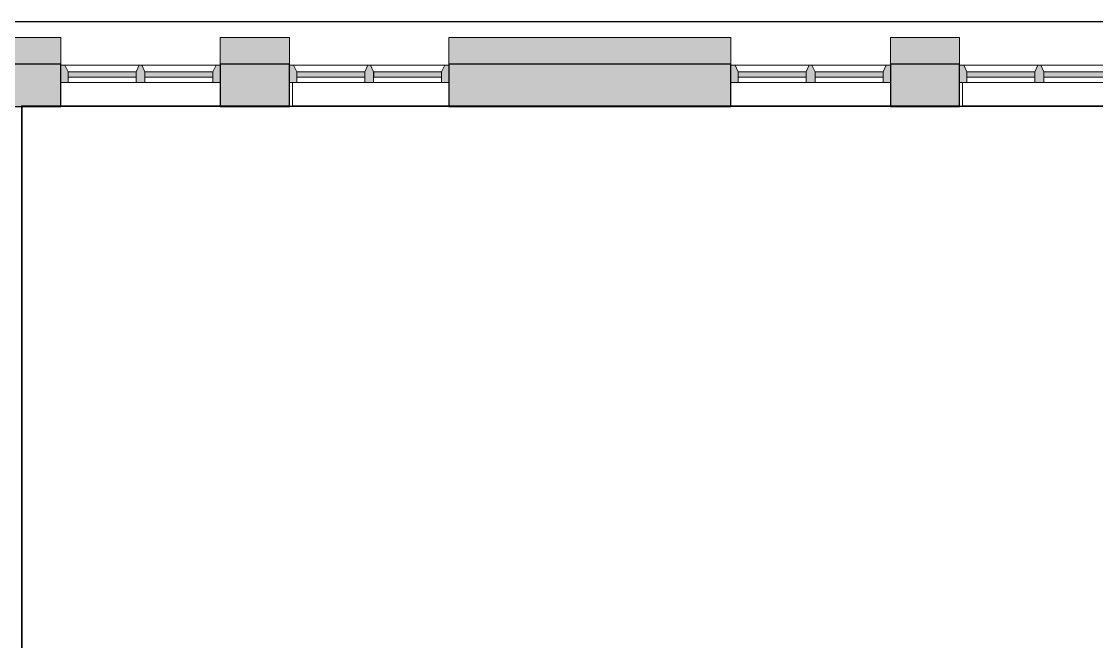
# Model space of a CAD drawing. Header units: inches. Extents: x -3640 to -1418, y -3630 to 137.
# Drawn here: x -2626.3 to -2424.1, y -2725.2 to -2608.6 of the extents above; entities that cross this region are included whole.
import ezdxf

# ---------------------------------------------------------------- set-up
doc = ezdxf.new("R2010")
doc.units = ezdxf.units.IN
doc.header["$MEASUREMENT"] = 0
for name, color, linetype, lineweight in [('A-GLAZ-CURT', 52, 'Continuous', 13), ('A-GLAZ-CWMG', 51, 'Continuous', 13), ('A-WALL', 113, 'Continuous', 13), ('A-WALL-PATT', 111, 'Continuous', 13), ('I-WALL', 2, 'Continuous', 13), ('L-SITE-WALL', 31, 'Continuous', 13), ('Q-CASE', 31, 'Continuous', 13)]:
    doc.layers.add(name, color=color, linetype=linetype, lineweight=lineweight)

# ---------------------------------------------------------------- blocks, each defined once
blk = doc.blocks.new('15830016-STRUCT_MARTINEZ-MOORE_CENTRAL_v2018_rvt-1-DIMENSION PLAN - LEVEL 1 _567_ - 2__ - CAD')
at = {"layer": 'A-WALL-PATT', "lineweight": 20}
h = blk.add_hatch(color=10, dxfattribs=at)
h.paths.add_polyline_path([(-2637.9, -2624.64), (-2618.9, -2624.64), (-2618.9, -2616.64), (-2671.9, -2616.64), (-2671.9, -2624.64), (-2652.9, -2624.64)], flags=0)
h.paths.add_polyline_path([(-2210.9, -2624.64), (-2197.9, -2624.64), (-2197.9, -2616.64), (-2210.9, -2616.64)], flags=0)
h.paths.add_polyline_path([(-2852.4, -2624.64), (-2839.4, -2624.64), (-2839.4, -2616.64), (-2852.4, -2616.64)], flags=0)
h.paths.add_polyline_path([(-2799.4, -2624.64), (-2744.9, -2624.64), (-2744.9, -2616.64), (-2799.4, -2616.64)], flags=0)
h.paths.add_polyline_path([(-2167.9, -2624.64), (-2114.9, -2624.64), (-2114.9, -2616.64), (-2167.9, -2616.64)], flags=0)
h.paths.add_polyline_path([(-2293.9, -2624.64), (-2240.9, -2624.64), (-2240.9, -2616.64), (-2293.9, -2616.64)], flags=0)
h.paths.add_polyline_path([(-2714.9, -2624.64), (-2701.9, -2624.64), (-2701.9, -2616.64), (-2714.9, -2616.64)], flags=0)
h.paths.add_polyline_path([(-2545.9, -2624.64), (-2492.9, -2624.64), (-2492.9, -2616.64), (-2545.9, -2616.64)], flags=0)
h.paths.add_polyline_path([(-2323.9, -2624.64), (-2323.9, -2616.64), (-2336.9, -2616.64), (-2336.9, -2624.64)], flags=0)
h.paths.add_polyline_path([(-2588.9, -2624.64), (-2575.9, -2624.64), (-2575.9, -2616.64), (-2588.9, -2616.64)], flags=0)
h.paths.add_polyline_path([(-2366.9, -2624.64), (-2366.9, -2616.64), (-2419.9, -2616.64), (-2419.9, -2624.64), (-2376.44, -2624.64)], flags=0)
h.paths.add_polyline_path([(-2041.9, -2624.64), (-1988.9, -2624.64), (-1988.9, -2616.64), (-2041.9, -2616.64)], flags=0)
h.paths.add_polyline_path([(-2462.9, -2624.64), (-2449.9, -2624.64), (-2449.9, -2616.64), (-2462.9, -2616.64)], flags=0)
h.paths.add_polyline_path([(-1956.34, -2624.64), (-1945.9, -2624.64), (-1945.9, -2616.64), (-1958.9, -2616.64), (-1958.9, -2624.64)], flags=0)
h.paths.add_polyline_path([(-1896.9, -2624.64), (-1862.9, -2624.64), (-1862.9, -2616.64), (-1915.9, -2616.64), (-1915.9, -2624.64)], flags=0)
h.paths.add_polyline_path([(-1832.9, -2624.64), (-1819.9, -2624.64), (-1819.9, -2616.64), (-1832.9, -2616.64), (-1832.9, -2620.28)], flags=0)
h.paths.add_polyline_path([(-1789.9, -2624.64), (-1736.59, -2624.64), (-1736.59, -2616.64), (-1789.9, -2616.64)], flags=0)
h.paths.add_polyline_path([(-1694.4, -2624.64), (-1694.4, -2624.64), (-1694.4, -2616.64)], flags=0)
at = {"layer": 'A-WALL', "color": 253, "lineweight": 25}
for p, q in [((-2799.4, -2608.64), (-2111.4, -2608.64)), ((-2588.9, -2624.64), (-2618.9, -2624.64)), ((-2545.9, -2624.64), (-2575.9, -2624.64)), ((-2462.9, -2624.64), (-2492.9, -2624.64)), ((-2419.9, -2624.64), (-2449.9, -2624.64))]:
    blk.add_line(p, q, dxfattribs=at)
at = {"layer": 'L-SITE-WALL', "color": 253, "lineweight": 25}
for p, q in [((-2618.9, -2616.64), (-2671.9, -2616.64)), ((-2618.9, -2624.64), (-2618.9, -2616.64)), ((-2575.9, -2616.64), (-2588.9, -2616.64)), ((-2588.9, -2616.64), (-2588.9, -2624.64)), ((-2575.9, -2624.64), (-2575.9, -2616.64)), ((-2492.9, -2616.64), (-2545.9, -2616.64)), ((-2545.9, -2616.64), (-2545.9, -2624.64)), ((-2492.9, -2624.64), (-2492.9, -2616.64)), ((-2449.9, -2616.64), (-2462.9, -2616.64)), ((-2462.9, -2616.64), (-2462.9, -2624.64)), ((-2449.9, -2624.64), (-2449.9, -2616.64)), ((-2637.9, -2624.64), (-2618.9, -2624.64)), ((-2588.9, -2624.64), (-2575.9, -2624.64)), ((-2545.9, -2624.64), (-2492.9, -2624.64)), ((-2462.9, -2624.64), (-2449.9, -2624.64))]:
    blk.add_line(p, q, dxfattribs=at)
blk = doc.blocks.new('Basic Wall _ B6-7 1_4_-BSALS - ___-3569003-DIMENSION PLAN - LEVEL 1 _567_ - 2__ - CAD')
at = {"layer": 'I-WALL', "lineweight": 20}
for p, q in [((-2626.15, -2765.27), (-2626.15, -2624.64)), ((-2626.15, -2834.27), (-2626.15, -2769.64)), ((-2626.15, -2834.27), (-2626.27, -2834.39))]:
    blk.add_line(p, q, dxfattribs=at)
blk = doc.blocks.new('System Panel - Winco Glass-383180-DIMENSION PLAN - LEVEL 1 _567_ - 2__ - CAD')
at = {"layer": 'A-GLAZ-CURT', "lineweight": 9}
blk.add_hatch(color=90, dxfattribs=at).paths.add_polyline_path([(6.390625, -1), (6.390625, 0), (-6.390625, 0), (-6.390625, -1)], flags=0)
at = {"layer": 'A-GLAZ-CURT', "lineweight": 20}
for p, q in [((6.390625, 0), (-6.390625, 0)), ((-6.390625, 0), (-6.390625, -1)), ((6.390625, -1), (6.390625, 0)), ((-6.390625, -1), (6.390625, -1))]:
    blk.add_line(p, q, dxfattribs=at)
blk = doc.blocks.new('Rectangular Mullion - Winco Accent Full_Left-383181-DIMENSION PLAN - LEVEL 1 _567_ - 2__ - CAD')
at = {"layer": 'A-GLAZ-CWMG', "lineweight": 9}
blk.add_hatch(color=90, dxfattribs=at).paths.add_polyline_path([(-1.38, 2), (0, 2), (0, -1.25), (-0.79, -1.25), (-1.38, 0)], flags=0)
at = {"layer": 'A-GLAZ-CWMG', "lineweight": 20}
for p, q in [((-1.38, 0), (-1.38, 2)), ((-1.38, 2), (0, 2)), ((-0.79, -1.25), (-1.38, 0)), ((0, 2), (0, -1.25)), ((0, -1.25), (-0.79, -1.25))]:
    blk.add_line(p, q, dxfattribs=at)
blk = doc.blocks.new('Rectangular Mullion - Winco Accent Full_Right-V4-DIMENSION PLAN - LEVEL 1 _567_ - 2__ - CAD')
at = {"layer": 'A-GLAZ-CWMG', "lineweight": 9}
for p, q in [((-2604.16, -2616.83), (-2618.1, -2616.83)), ((-2617.52, -2620.08), (-2618.9, -2620.08)), ((-2604.74, -2620.08), (-2617.52, -2620.08)), ((-2603.9, -2620.08), (-2604.74, -2620.08))]:
    blk.add_line(p, q, dxfattribs=at)
blk = doc.blocks.new('Rectangular Mullion - Winco Accent Full_Right-383189-DIMENSION PLAN - LEVEL 1 _567_ - 2__ - CAD')
at = {"layer": 'A-GLAZ-CWMG', "lineweight": 9}
blk.add_hatch(color=90, dxfattribs=at).paths.add_polyline_path([(-1.38, 2), (-1.38, 0), (-0.79, -1.25), (0, -1.25), (0, 2)], flags=0)
at = {"layer": 'A-GLAZ-CWMG', "lineweight": 20}
for p, q in [((0, 2), (-1.38, 2)), ((-1.38, 2), (-1.38, 0)), ((-1.38, 0), (-0.79, -1.25)), ((0, -1.25), (0, 2)), ((-0.79, -1.25), (0, -1.25))]:
    blk.add_line(p, q, dxfattribs=at)
blk = doc.blocks.new('Rectangular Mullion - Winco Accent Full_Right-V3-DIMENSION PLAN - LEVEL 1 _567_ - 2__ - CAD')
at = {"layer": 'A-GLAZ-CWMG', "lineweight": 9}
for p, q in [((-2687.16, -2616.83), (-2701.1, -2616.83)), ((-2701.32, -2620.08), (-2701.9, -2620.08)), ((-2700.52, -2620.08), (-2701.32, -2620.08)), ((-2687.74, -2620.08), (-2700.52, -2620.08)), ((-2686.9, -2620.08), (-2687.74, -2620.08))]:
    blk.add_line(p, q, dxfattribs=at)
blk = doc.blocks.new('Rectangular Mullion - Winco Accent Full_Right-383184-DIMENSION PLAN - LEVEL 1 _567_ - 2__ - CAD')
at = {"layer": 'A-GLAZ-CWMG', "lineweight": 9}
for p, q in [((-2730.16, -2616.83), (-2744.1, -2616.83)), ((-2743.52, -2620.08), (-2744.9, -2620.08)), ((-2730.74, -2620.08), (-2743.52, -2620.08)), ((-2729.9, -2620.08), (-2730.74, -2620.08))]:
    blk.add_line(p, q, dxfattribs=at)
blk = doc.blocks.new('Rectangular Mullion - Winco Accent Full_Right-V5-DIMENSION PLAN - LEVEL 1 _567_ - 2__ - CAD')
at = {"layer": 'A-GLAZ-CWMG', "lineweight": 9}
for p, q in [((-2435.16, -2616.83), (-2449.1, -2616.83)), ((-2449.32, -2620.08), (-2449.9, -2620.08)), ((-2448.52, -2620.08), (-2449.32, -2620.08)), ((-2435.74, -2620.08), (-2448.52, -2620.08)), ((-2434.9, -2620.08), (-2435.74, -2620.08))]:
    blk.add_line(p, q, dxfattribs=at)
blk = doc.blocks.new('Rectangular Mullion - Winco Accent Full_Right-384199-DIMENSION PLAN - LEVEL 1 _567_ - 2__ - CAD')
at = {"layer": 'A-GLAZ-CWMG', "lineweight": 9}
for p, q in [((-2715.69, -2616.83), (-2729.63, -2616.83)), ((-2729.05, -2620.08), (-2729.9, -2620.08)), ((-2716.27, -2620.08), (-2729.05, -2620.08)), ((-2714.9, -2620.08), (-2716.27, -2620.08))]:
    blk.add_line(p, q, dxfattribs=at)
blk = doc.blocks.new('Rectangular Mullion - Winco Accent Full-384202-DIMENSION PLAN - LEVEL 1 _567_ - 2__ - CAD')
at = {"layer": 'A-GLAZ-CWMG', "lineweight": 9}
blk.add_hatch(color=90, dxfattribs=at).paths.add_polyline_path([(0.84, 2), (0.84, 0), (0.26, -1.25), (-0.26, -1.25), (-0.84, 0), (-0.84, 2)], flags=0)
at = {"layer": 'A-GLAZ-CWMG', "lineweight": 20}
for p, q in [((-0.84, 2), (0.84, 2)), ((-0.84, 0), (-0.84, 2)), ((-0.26, -1.25), (-0.84, 0)), ((0.84, 0), (0.26, -1.25)), ((0.84, 2), (0.84, 0)), ((0.26, -1.25), (-0.26, -1.25))]:
    blk.add_line(p, q, dxfattribs=at)
blk = doc.blocks.new('Casework 99 - Casework 20-552580-DIMENSION PLAN - LEVEL 1 _567_ - 2__ - CAD')
at = {"layer": 'Q-CASE', "lineweight": 20}
for p, q in [((-2763.9, -3432), (-2763.9, -3436.43)), ((-2763.9, -3436.43), (-2763.9, -3432)), ((-2763.9, -3432), (-2763.1, -3432)), ((-2750.32, -3432), (-2763.1, -3432)), ((-2763.1, -3432), (-2750.32, -3432)), ((-2750.32, -3432), (-2748.63, -3432)), ((-2735.85, -3432), (-2748.63, -3432)), ((-2748.63, -3432), (-2735.85, -3432)), ((-2735.85, -3432), (-2734.47, -3432)), ((-2763.9, -3436.43), (-2734.47, -3436.43)), ((-2734.47, -3436.43), (-2763.9, -3436.43))]:
    blk.add_line(p, q, dxfattribs=at)
blk = doc.blocks.new('Casework 100 - Casework 20-552592-DIMENSION PLAN - LEVEL 1 _567_ - 2__ - CAD')
at = {"layer": 'Q-CASE', "lineweight": 20}
for p, q in [((-2770.19, -3432.64), (-2768.82, -3432.64)), ((-2756.03, -3432.64), (-2768.82, -3432.64)), ((-2768.82, -3432.64), (-2756.03, -3432.64)), ((-2756.03, -3432.64), (-2754.35, -3432.64)), ((-2741.57, -3432.64), (-2754.35, -3432.64)), ((-2754.35, -3432.64), (-2741.57, -3432.64)), ((-2741.57, -3432.64), (-2740.19, -3432.64)), ((-2770.19, -3437.08), (-2740.19, -3437.08)), ((-2740.19, -3437.08), (-2770.19, -3437.08))]:
    blk.add_line(p, q, dxfattribs=at)
blk = doc.blocks.new('Casework 101 - Casework 20-552604-DIMENSION PLAN - LEVEL 1 _567_ - 2__ - CAD')
at = {"layer": 'Q-CASE', "lineweight": 20}
for p, q in [((-2763.9, -3432), (-2763.9, -3436.43)), ((-2763.9, -3436.43), (-2763.9, -3432)), ((-2763.9, -3432), (-2763.1, -3432)), ((-2750.32, -3432), (-2763.1, -3432)), ((-2763.1, -3432), (-2750.32, -3432)), ((-2750.32, -3432), (-2748.63, -3432)), ((-2735.85, -3432), (-2748.63, -3432)), ((-2748.63, -3432), (-2735.85, -3432)), ((-2735.85, -3432), (-2734.47, -3432)), ((-2763.9, -3436.43), (-2734.47, -3436.43)), ((-2734.47, -3436.43), (-2763.9, -3436.43))]:
    blk.add_line(p, q, dxfattribs=at)
blk = doc.blocks.new('Casework 102 - Casework 20-552616-DIMENSION PLAN - LEVEL 1 _567_ - 2__ - CAD')
at = {"layer": 'Q-CASE', "lineweight": 20}
for p, q in [((-2770.19, -3432.64), (-2768.82, -3432.64)), ((-2756.03, -3432.64), (-2768.82, -3432.64)), ((-2768.82, -3432.64), (-2756.03, -3432.64)), ((-2756.03, -3432.64), (-2754.35, -3432.64)), ((-2741.57, -3432.64), (-2754.35, -3432.64)), ((-2754.35, -3432.64), (-2741.57, -3432.64)), ((-2741.57, -3432.64), (-2740.19, -3432.64)), ((-2770.19, -3437.08), (-2740.19, -3437.08)), ((-2740.19, -3437.08), (-2770.19, -3437.08))]:
    blk.add_line(p, q, dxfattribs=at)

msp = doc.modelspace()

# ---------------------------------------------------------------- block references
at = {"lineweight": 5}
msp.add_blockref('15830016-STRUCT_MARTINEZ-MOORE_CENTRAL_v2018_rvt-1-DIMENSION PLAN - LEVEL 1 _567_ - 2__ - CAD', (0, 0), dxfattribs=at)

# ---------------------------------------------------------------- next in the draw order: hatches: boundary and pattern name
at = {"layer": 'A-WALL-PATT', "lineweight": 20}
h = msp.add_hatch(color=10, dxfattribs=at)
h.paths.add_polyline_path([(-2839.4, -2624.52), (-2839.4, -2611.64), (-2865.27, -2611.64), (-2865.27, -2624.52)], flags=0)
h.paths.add_polyline_path([(-2626.27, -2624.52), (-2618.9, -2624.52), (-2618.9, -2611.64), (-2671.9, -2611.64), (-2671.9, -2624.52), (-2633.52, -2624.52)], flags=0)
h.paths.add_polyline_path([(-2545.9, -2624.52), (-2492.9, -2624.52), (-2492.9, -2611.64), (-2545.9, -2611.64)], flags=0)
h.paths.add_polyline_path([(-1769.9, -2624.52), (-1769.9, -2611.64), (-1789.9, -2611.64), (-1789.9, -2624.52)], flags=0)
h.paths.add_polyline_path([(-2588.9, -2624.52), (-2575.9, -2624.52), (-2575.9, -2611.64), (-2588.9, -2611.64)], flags=0)
h.paths.add_polyline_path([(-2701.9, -2624.52), (-2701.9, -2611.64), (-2714.9, -2611.64), (-2714.9, -2624.52)], flags=0)
h.paths.add_polyline_path([(-1819.9, -2624.52), (-1819.9, -2611.64), (-1832.9, -2611.64), (-1832.9, -2624.52)], flags=0)
h.paths.add_polyline_path([(-2462.9, -2624.52), (-2449.9, -2624.52), (-2449.9, -2611.64), (-2462.9, -2611.64)], flags=0)
h.paths.add_polyline_path([(-1879.96, -2624.52), (-1862.9, -2624.52), (-1862.9, -2611.64), (-1915.9, -2611.64), (-1915.9, -2624.52)], flags=0)
h.paths.add_polyline_path([(-2744.9, -2624.52), (-2744.9, -2611.64), (-2799.4, -2611.64), (-2799.4, -2624.52), (-2758.35, -2624.52)], flags=0)
h.paths.add_polyline_path([(-2419.9, -2624.52), (-2366.9, -2624.52), (-2366.9, -2611.64), (-2419.9, -2611.64)], flags=0)
h.paths.add_polyline_path([(-1956.34, -2624.52), (-1945.9, -2624.52), (-1945.9, -2611.64), (-1958.9, -2611.64), (-1958.9, -2624.52)], flags=0)
h.paths.add_polyline_path([(-1988.9, -2624.52), (-1988.9, -2611.64), (-2041.9, -2611.64), (-2041.9, -2624.52), (-1994.53, -2624.52)], flags=0)
h.paths.add_polyline_path([(-2336.9, -2624.52), (-2323.9, -2624.52), (-2323.9, -2611.64), (-2336.9, -2611.64)], flags=0)
h.paths.add_polyline_path([(-2147.3, -2624.52), (-2114.9, -2624.52), (-2114.9, -2611.64), (-2167.9, -2611.64), (-2167.9, -2624.52)], flags=0)
h.paths.add_polyline_path([(-2197.9, -2624.52), (-2197.9, -2611.64), (-2210.9, -2611.64), (-2210.9, -2624.52)], flags=0)
h.paths.add_polyline_path([(-2293.9, -2624.52), (-2240.9, -2624.52), (-2240.9, -2611.64), (-2293.9, -2611.64)], flags=0)

# ---------------------------------------------------------------- next in the draw order: linework, layer by layer
at = {"layer": 'A-WALL', "lineweight": 20}
for p, q in [((-2618.9, -2611.64), (-2671.9, -2611.64)), ((-2618.9, -2624.52), (-2618.9, -2611.64)), ((-2575.9, -2611.64), (-2588.9, -2611.64)), ((-2588.9, -2611.64), (-2588.9, -2624.52)), ((-2575.9, -2624.52), (-2575.9, -2611.64)), ((-2492.9, -2611.64), (-2545.9, -2611.64)), ((-2545.9, -2611.64), (-2545.9, -2624.52)), ((-2492.9, -2624.52), (-2492.9, -2611.64)), ((-2449.9, -2611.64), (-2462.9, -2611.64)), ((-2462.9, -2611.64), (-2462.9, -2624.52)), ((-2449.9, -2624.52), (-2449.9, -2611.64)), ((-2626.27, -2624.52), (-2618.9, -2624.52)), ((-2588.9, -2624.52), (-2575.9, -2624.52)), ((-2545.9, -2624.52), (-2492.9, -2624.52)), ((-2462.9, -2624.52), (-2449.9, -2624.52))]:
    msp.add_line(p, q, dxfattribs=at)
at = {"layer": 'I-WALL', "lineweight": 20}
msp.add_line((-2626.27, -2765.39), (-2626.27, -2624.52), dxfattribs=at)

# ---------------------------------------------------------------- next in the draw order: block references
at = {"layer": 'A-GLAZ-CURT', "lineweight": 9}
for p in [(-2611.13, -2618.08), (-2596.66, -2618.08), (-2568.13, -2618.08), (-2553.66, -2618.08), (-2485.13, -2618.08), (-2470.66, -2618.08), (-2442.13, -2618.08), (-2427.66, -2618.08)]:
    msp.add_blockref('System Panel - Winco Glass-383180-DIMENSION PLAN - LEVEL 1 _567_ - 2__ - CAD', p, dxfattribs=at)
at = {"layer": 'A-GLAZ-CWMG', "lineweight": 9}
for name, p in [('Rectangular Mullion - Winco Accent Full_Right-V4-DIMENSION PLAN - LEVEL 1 _567_ - 2__ - CAD', (0, 0)), ('Rectangular Mullion - Winco Accent Full_Right-384199-DIMENSION PLAN - LEVEL 1 _567_ - 2__ - CAD', (126, 0)), ('Rectangular Mullion - Winco Accent Full_Right-V3-DIMENSION PLAN - LEVEL 1 _567_ - 2__ - CAD', (126, 0)), ('Rectangular Mullion - Winco Accent Full_Right-384199-DIMENSION PLAN - LEVEL 1 _567_ - 2__ - CAD', (169, 0)), ('Rectangular Mullion - Winco Accent Full_Right-383184-DIMENSION PLAN - LEVEL 1 _567_ - 2__ - CAD', (252, 0)), ('Rectangular Mullion - Winco Accent Full_Right-384199-DIMENSION PLAN - LEVEL 1 _567_ - 2__ - CAD', (252, 0)), ('Rectangular Mullion - Winco Accent Full_Right-V5-DIMENSION PLAN - LEVEL 1 _567_ - 2__ - CAD', (0, 0)), ('Rectangular Mullion - Winco Accent Full_Right-384199-DIMENSION PLAN - LEVEL 1 _567_ - 2__ - CAD', (295, 0))]:
    msp.add_blockref(name, p, dxfattribs=at)
at = {"layer": 'A-GLAZ-CWMG', "lineweight": 9, "rotation": 180}
for p in [(-2618.9, -2618.08), (-2575.9, -2618.08), (-2492.9, -2618.08), (-2449.9, -2618.08)]:
    msp.add_blockref('Rectangular Mullion - Winco Accent Full_Right-383189-DIMENSION PLAN - LEVEL 1 _567_ - 2__ - CAD', p, dxfattribs=at)
at = {"layer": 'A-GLAZ-CWMG', "lineweight": 9, "extrusion": (0, 0, -1), "rotation": 180}
for name, p in [('Rectangular Mullion - Winco Accent Full-384202-DIMENSION PLAN - LEVEL 1 _567_ - 2__ - CAD', (2603.9, -2618.08)), ('Rectangular Mullion - Winco Accent Full_Left-383181-DIMENSION PLAN - LEVEL 1 _567_ - 2__ - CAD', (2588.9, -2618.08)), ('Rectangular Mullion - Winco Accent Full-384202-DIMENSION PLAN - LEVEL 1 _567_ - 2__ - CAD', (2560.9, -2618.08)), ('Rectangular Mullion - Winco Accent Full_Left-383181-DIMENSION PLAN - LEVEL 1 _567_ - 2__ - CAD', (2545.9, -2618.08)), ('Rectangular Mullion - Winco Accent Full-384202-DIMENSION PLAN - LEVEL 1 _567_ - 2__ - CAD', (2477.9, -2618.08)), ('Rectangular Mullion - Winco Accent Full_Left-383181-DIMENSION PLAN - LEVEL 1 _567_ - 2__ - CAD', (2462.9, -2618.08)), ('Rectangular Mullion - Winco Accent Full-384202-DIMENSION PLAN - LEVEL 1 _567_ - 2__ - CAD', (2434.9, -2618.08))]:
    msp.add_blockref(name, p, dxfattribs=at)
at = {"layer": 'I-WALL', "lineweight": 20}
msp.add_blockref('Basic Wall _ B6-7 1_4_-BSALS - ___-3569003-DIMENSION PLAN - LEVEL 1 _567_ - 2__ - CAD', (0, 0), dxfattribs=at)
at = {"layer": 'Q-CASE', "lineweight": 20}
for name, p in [('Casework 102 - Casework 20-552616-DIMENSION PLAN - LEVEL 1 _567_ - 2__ - CAD', (151.3, 812.56)), ('Casework 101 - Casework 20-552604-DIMENSION PLAN - LEVEL 1 _567_ - 2__ - CAD', (188.58, 811.92)), ('Casework 100 - Casework 20-552592-DIMENSION PLAN - LEVEL 1 _567_ - 2__ - CAD', (277.3, 812.56)), ('Casework 99 - Casework 20-552580-DIMENSION PLAN - LEVEL 1 _567_ - 2__ - CAD', (314.58, 811.92))]:
    msp.add_blockref(name, p, dxfattribs=at)

doc.saveas('drawing.dxf')
